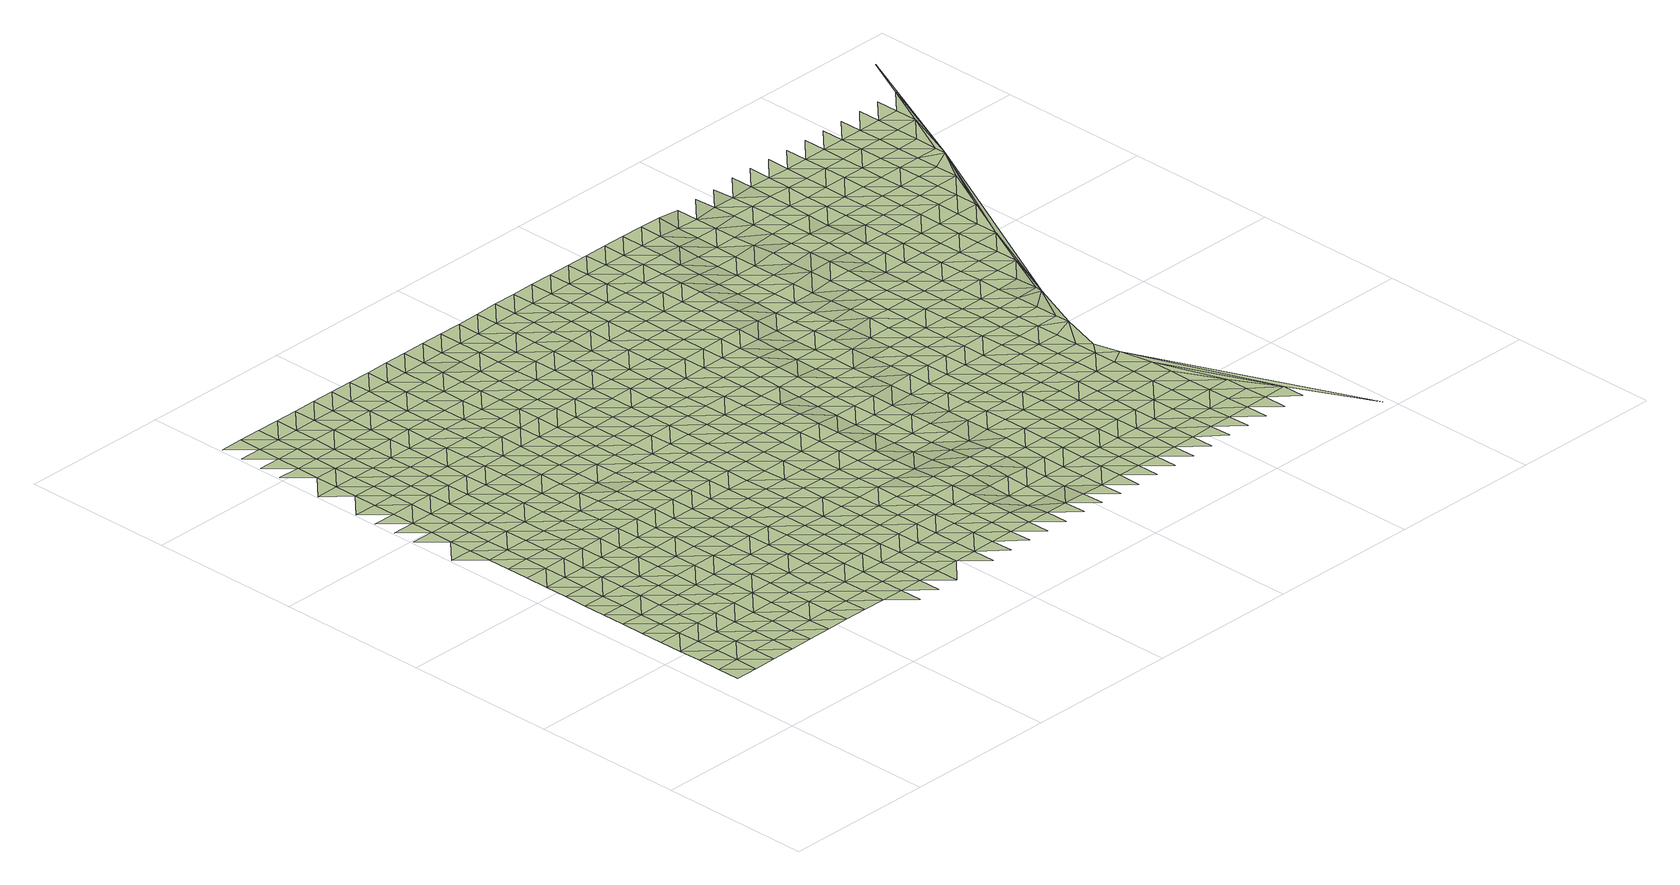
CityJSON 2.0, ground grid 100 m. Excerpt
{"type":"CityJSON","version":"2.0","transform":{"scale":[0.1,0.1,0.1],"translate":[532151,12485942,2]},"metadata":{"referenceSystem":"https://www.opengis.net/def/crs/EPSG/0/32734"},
"CityObjects":{
"terrain1":{"type":"TINRelief","geometry":[{"type":"CompositeSurface","lod":"1","boundaries":[[[0,1,2]],[[3,2,4]],[[4,2,1]],[[5,6,3]],[[4,5,3]],[[6,7,8]],[[9,4,1]],[[5,10,6]],[[8,7,11]],[[6,10,7]],[[5,4,12]],[[4,9,13]],[[14,11,15]],[[10,5,12]],[[15,11,7]],[[4,13,12]],[[16,14,17]],[[17,14,15]],[[7,10,18]],[[19,13,9]],[[12,20,10]],[[21,16,22]],[[7,18,15]],[[22,16,17]],[[10,20,18]],[[12,13,23]],[[24,21,25]],[[19,23,13]],[[17,15,26]],[[25,21,22]],[[27,20,12]],[[15,18,26]],[[28,29,24]],[[23,27,12]],[[25,28,24]],[[22,17,30]],[[26,31,17]],[[18,20,32]],[[19,33,23]],[[27,34,20]],[[29,35,36]],[[30,25,22]],[[28,37,29]],[[30,17,31]],[[18,32,26]],[[20,34,32]],[[36,35,38]],[[27,23,39]],[[40,41,42]],[[29,37,35]],[[23,33,39]],[[28,25,43]],[[31,26,44]],[[40,42,45]],[[25,30,46]],[[41,38,47]],[[34,27,48]],[[32,44,26]],[[37,28,43]],[[47,38,35]],[[25,46,43]],[[39,48,27]],[[31,49,30]],[[42,41,50]],[[51,45,52]],[[44,49,31]],[[32,34,53]],[[33,54,39]],[[50,41,47]],[[34,48,55]],[[35,37,56]],[[46,30,57]],[[43,58,37]],[[42,59,45]],[[32,53,44]],[[52,60,61]],[[49,57,30]],[[34,55,53]],[[35,56,47]],[[48,39,62]],[[59,42,50]],[[37,58,56]],[[46,63,43]],[[62,39,54]],[[45,64,52]],[[49,44,65]],[[66,67,60]],[[57,63,46]],[[50,47,68]],[[55,48,69]],[[59,64,45]],[[44,53,65]],[[58,43,70]],[[47,56,68]],[[69,48,62]],[[60,52,71]],[[57,49,72]],[[73,66,74]],[[63,70,43]],[[64,71,52]],[[65,72,49]],[[75,59,50]],[[76,53,55]],[[62,54,77]],[[73,74,78]],[[68,79,50]],[[55,69,80]],[[58,81,56]],[[82,63,57]],[[70,83,58]],[[66,60,84]],[[59,75,64]],[[53,76,65]],[[71,85,60]],[[75,50,79]],[[82,57,72]],[[55,80,76]],[[56,81,68]],[[58,83,81]],[[74,66,84]],[[69,62,86]],[[78,87,88]],[[85,84,60]],[[77,89,62]],[[71,64,90]],[[70,63,91]],[[72,65,92]],[[63,82,93]],[[79,68,94]],[[86,80,69]],[[88,87,95]],[[64,75,90]],[[76,92,65]],[[62,89,86]],[[74,96,78]],[[83,70,91]],[[94,68,81]],[[63,93,91]],[[85,71,97]],[[84,96,74]],[[79,98,75]],[[82,72,99]],[[76,80,100]],[[90,97,71]],[[92,101,72]],[[87,78,102]],[[89,77,103]],[[104,95,105]],[[98,79,94]],[[80,86,100]],[[81,83,106]],[[93,82,99]],[[96,102,78]],[[91,107,83]],[[99,72,101]],[[108,84,85]],[[75,109,90]],[[85,97,110]],[[81,106,94]],[[92,76,111]],[[89,112,86]],[[105,113,114]],[[109,75,98]],[[83,107,106]],[[76,100,115]],[[95,87,116]],[[84,108,96]],[[93,117,91]],[[102,118,87]],[[108,85,110]],[[103,112,89]],[[97,90,119]],[[101,92,111]],[[99,117,93]],[[76,115,111]],[[95,116,105]],[[98,94,120]],[[86,121,100]],[[113,122,123]],[[87,118,116]],[[119,90,109]],[[102,96,124]],[[107,91,125]],[[94,106,120]],[[112,121,86]],[[126,110,97]],[[96,108,124]],[[117,125,91]],[[105,127,113]],[[109,98,128]],[[99,101,129]],[[115,100,130]],[[122,131,132]],[[97,119,126]],[[111,133,101]],[[118,102,134]],[[103,135,112]],[[127,105,116]],[[120,128,98]],[[121,130,100]],[[107,136,106]],[[117,99,129]],[[124,134,102]],[[125,137,107]],[[129,101,133]],[[122,113,138]],[[108,110,139]],[[115,140,111]],[[110,126,141]],[[116,118,142]],[[119,109,143]],[[106,136,120]],[[121,112,144]],[[113,127,138]],[[109,128,145]],[[107,137,136]],[[130,140,115]],[[108,139,124]],[[118,134,142]],[[139,110,141]],[[112,135,144]],[[131,122,146]],[[119,143,126]],[[125,117,147]],[[133,111,148]],[[109,145,143]],[[129,149,117]],[[150,127,116]],[[128,120,151]],[[130,121,152]],[[138,146,122]],[[140,148,111]],[[134,124,153]],[[137,125,147]],[[142,150,116]],[[151,120,136]],[[117,149,147]],[[144,152,121]],[[126,154,141]],[[133,155,129]],[[153,124,139]],[[138,127,156]],[[128,157,145]],[[158,140,130]],[[159,131,146]],[[126,143,154]],[[148,155,133]],[[134,160,142]],[[135,161,144]],[[150,156,127]],[[157,128,151]],[[158,130,152]],[[136,137,162]],[[149,129,163]],[[160,134,153]],[[147,164,137]],[[165,161,135]],[[166,146,138]],[[167,139,141]],[[145,168,143]],[[154,169,141]],[[155,163,129]],[[150,142,170]],[[136,162,151]],[[148,140,171]],[[152,144,172]],[[156,166,138]],[[168,145,157]],[[137,164,162]],[[140,158,173]],[[139,167,153]],[[149,174,147]],[[160,170,142]],[[167,141,169]],[[161,172,144]],[[143,175,154]],[[155,148,171]],[[163,174,149]],[[140,173,171]],[[159,146,176]],[[177,156,150]],[[151,178,157]],[[166,179,146]],[[168,175,143]],[[160,153,180]],[[164,147,181]],[[158,152,182]],[[177,150,170]],[[151,162,178]],[[172,183,152]],[[169,154,184]],[[176,146,179]],[[180,153,167]],[[174,181,147]],[[163,155,185]],[[173,158,182]],[[175,184,154]],[[171,186,155]],[[183,182,152]],[[166,156,187]],[[188,170,160]],[[168,157,189]],[[172,161,190]],[[156,177,191]],[[178,192,157]],[[162,164,193]],[[163,185,174]],[[180,188,160]],[[181,194,164]],[[155,186,185]],[[161,195,190]],[[179,166,187]],[[167,169,196]],[[175,168,189]],[[173,197,171]],[[156,191,187]],[[184,198,169]],[[189,157,192]],[[162,193,178]],[[183,172,199]],[[164,194,193]],[[182,197,173]],[[177,170,200]],[[196,180,167]],[[181,174,201]],[[188,202,170]],[[196,169,198]],[[190,199,172]],[[186,171,203]],[[174,185,201]],[[176,179,204]],[[191,177,200]],[[184,175,205]],[[192,178,206]],[[187,207,179]],[[200,170,202]],[[189,208,175]],[[197,203,171]],[[194,181,209]],[[210,182,183]],[[206,178,193]],[[183,199,211]],[[188,180,212]],[[198,184,205]],[[204,179,207]],[[180,196,213]],[[175,208,205]],[[201,209,181]],[[191,214,187]],[[192,215,189]],[[185,186,216]],[[182,210,197]],[[203,217,186]],[[210,183,211]],[[202,188,212]],[[199,190,218]],[[200,214,191]],[[180,213,212]],[[215,192,206]],[[196,198,219]],[[193,194,220]],[[185,216,201]],[[194,209,221]],[[186,217,216]],[[218,190,222]],[[207,187,223]],[[208,189,224]],[[203,197,225]],[[205,219,198]],[[193,220,206]],[[226,211,199]],[[214,223,187]],[[224,189,215]],[[194,221,220]],[[197,210,225]],[[200,202,227]],[[228,213,196]],[[209,201,229]],[[212,230,202]],[[199,218,226]],[[208,231,205]],[[217,203,232]],[[196,219,228]],[[229,201,216]],[[233,204,207]],[[214,200,227]],[[215,206,234]],[[223,235,207]],[[227,202,230]],[[231,208,224]],[[225,232,203]],[[212,213,236]],[[221,209,237]],[[210,211,238]],[[206,220,234]],[[211,226,239]],[[219,205,240]],[[241,216,217]],[[218,222,242]],[[233,207,235]],[[228,236,213]],[[237,209,229]],[[224,215,243]],[[210,238,225]],[[205,231,240]],[[217,232,241]],[[238,211,239]],[[223,214,244]],[[245,230,212]],[[218,242,226]],[[227,246,214]],[[234,243,215]],[[228,219,247]],[[221,248,220]],[[229,216,249]],[[236,245,212]],[[221,237,250]],[[235,223,244]],[[232,225,251]],[[214,246,244]],[[247,219,240]],[[241,249,216]],[[227,230,252]],[[231,224,253]],[[220,248,234]],[[226,254,239]],[[224,243,255]],[[221,250,248]],[[251,225,238]],[[237,229,256]],[[245,252,230]],[[226,242,254]],[[236,228,257]],[[231,253,240]],[[232,258,241]],[[228,247,259]],[[224,255,253]],[[229,249,256]],[[233,235,260]],[[261,246,227]],[[243,234,262]],[[244,263,235]],[[258,232,251]],[[236,257,245]],[[237,264,250]],[[265,238,239]],[[252,261,227]],[[228,259,257]],[[262,234,248]],[[254,266,239]],[[247,240,267]],[[249,241,268]],[[263,260,235]],[[264,237,256]],[[244,246,269]],[[255,243,270]],[[238,265,251]],[[240,253,267]],[[268,241,258]],[[265,239,266]],[[252,245,271]],[[242,272,254]],[[261,269,246]],[[270,243,262]],[[247,273,259]],[[248,250,274]],[[249,275,256]],[[245,257,271]],[[264,276,250]],[[277,272,242]],[[278,263,244]],[[255,279,253]],[[258,251,280]],[[273,247,267]],[[275,249,268]],[[261,252,281]],[[248,274,262]],[[266,254,282]],[[269,278,244]],[[279,255,270]],[[250,276,274]],[[251,265,280]],[[283,264,256]],[[271,281,252]],[[272,282,254]],[[259,284,257]],[[253,285,267]],[[268,258,286]],[[273,287,259]],[[256,275,283]],[[288,260,263]],[[289,269,261]],[[270,262,290]],[[278,291,263]],[[285,253,279]],[[280,286,258]],[[257,284,271]],[[276,264,292]],[[265,266,293]],[[289,261,281]],[[259,287,284]],[[262,274,290]],[[282,294,266]],[[295,273,267]],[[288,263,291]],[[264,283,292]],[[279,270,296]],[[275,268,297]],[[265,293,280]],[[295,267,285]],[[268,286,298]],[[293,266,294]],[[278,269,299]],[[281,271,300]],[[269,289,301]],[[290,296,270]],[[287,273,302]],[[303,274,276]],[[275,297,283]],[[282,272,304]],[[284,300,271]],[[292,305,276]],[[268,298,297]],[[306,307,272]],[[291,278,299]],[[308,285,279]],[[286,280,309]],[[269,301,299]],[[273,295,302]],[[274,303,290]],[[294,282,304]],[[279,296,308]],[[276,305,303]],[[309,280,293]],[[272,307,304]],[[289,281,310]],[[292,283,311]],[[300,312,281]],[[284,287,313]],[[314,295,285]],[[286,315,298]],[[302,316,287]],[[311,283,297]],[[288,291,317]],[[301,289,310]],[[296,290,318]],[[299,319,291]],[[310,281,312]],[[308,314,285]],[[315,286,309]],[[320,305,292]],[[321,293,294]],[[287,316,313]],[[318,290,303]],[[304,322,294]],[[300,284,323]],[[302,295,324]],[[298,325,297]],[[317,291,319]],[[311,320,292]],[[301,326,299]],[[296,327,308]],[[293,321,309]],[[314,324,295]],[[325,298,315]],[[321,294,322]],[[312,300,323]],[[303,305,328]],[[307,329,304]],[[310,326,301]],[[284,313,323]],[[296,318,327]],[[330,316,302]],[[331,311,297]],[[305,320,328]],[[329,307,332]],[[319,299,333]],[[309,334,315]],[[324,330,302]],[[331,297,325]],[[314,308,335]],[[303,336,318]],[[322,304,337]],[[326,333,299]],[[327,338,308]],[[309,321,334]],[[310,312,339]],[[320,311,340]],[[323,341,312]],[[303,328,336]],[[337,304,329]],[[313,316,342]],[[314,335,324]],[[330,343,316]],[[308,338,335]],[[311,331,340]],[[344,317,319]],[[326,310,339]],[[327,318,345]],[[325,315,346]],[[322,347,321]],[[333,348,319]],[[339,312,341]],[[334,349,315]],[[313,342,323]],[[316,343,342]],[[345,318,336]],[[347,322,337]],[[330,324,350]],[[328,320,351]],[[331,325,346]],[[344,319,348]],[[340,352,320]],[[346,315,349]],[[353,338,327]],[[321,354,334]],[[324,335,350]],[[333,326,355]],[[356,341,323]],[[336,328,351]],[[337,329,357]],[[339,358,326]],[[345,353,327]],[[351,320,352]],[[354,321,347]],[[343,330,359]],[[331,360,340]],[[356,323,342]],[[329,361,357]],[[348,333,355]],[[349,334,362]],[[326,358,355]],[[350,359,330]],[[346,360,331]],[[341,363,339]],[[335,338,364]],[[336,365,345]],[[366,347,337]],[[353,367,338]],[[362,334,354]],[[368,352,340]],[[356,363,341]],[[365,336,351]],[[357,366,337]],[[369,342,343]],[[335,364,350]],[[349,370,346]],[[343,359,371]],[[338,367,364]],[[368,340,360]],[[344,348,372]],[[373,358,339]],[[353,345,374]],[[347,375,354]],[[355,376,348]],[[349,362,370]],[[369,356,342]],[[352,377,351]],[[363,373,339]],[[343,371,369]],[[345,365,374]],[[366,375,347]],[[359,350,378]],[[360,346,379]],[[372,348,376]],[[368,377,352]],[[355,358,380]],[[367,353,381]],[[378,350,364]],[[379,346,370]],[[363,356,382]],[[383,365,351]],[[362,354,384]],[[357,385,366]],[[373,380,358]],[[374,381,353]],[[375,386,354]],[[371,359,387]],[[388,368,360]],[[382,356,369]],[[377,383,351]],[[385,357,389]],[[390,376,355]],[[391,364,367]],[[362,384,370]],[[387,359,378]],[[388,360,379]],[[354,386,384]],[[373,363,392]],[[374,365,393]],[[375,366,394]],[[380,390,355]],[[367,381,391]],[[395,369,371]],[[382,392,363]],[[383,393,365]],[[366,385,394]],[[378,364,396]],[[377,368,397]],[[379,370,398]],[[395,371,387]],[[388,399,368]],[[400,372,376]],[[401,380,373]],[[402,381,374]],[[386,375,403]],[[390,404,376]],[[391,396,364]],[[370,384,398]],[[405,382,369]],[[383,377,397]],[[401,373,392]],[[393,402,374]],[[368,399,397]],[[394,403,375]],[[387,378,406]],[[388,379,407]],[[400,376,404]],[[405,369,395]],[[391,381,408]],[[386,409,384]],[[378,396,406]],[[398,407,379]],[[390,380,410]],[[411,392,382]],[[394,385,412]],[[380,401,413]],[[402,408,381]],[[409,386,403]],[[393,383,414]],[[399,388,415]],[[405,411,382]],[[397,416,383]],[[417,412,385]],[[404,390,410]],[[395,387,418]],[[419,396,391]],[[384,420,398]],[[380,413,410]],[[406,421,387]],[[415,388,407]],[[393,414,402]],[[422,403,394]],[[408,419,391]],[[383,416,414]],[[409,420,384]],[[401,392,423]],[[418,405,395]],[[397,399,424]],[[411,425,392]],[[418,387,421]],[[412,422,394]],[[406,396,426]],[[407,398,427]],[[424,399,415]],[[400,404,428]],[[413,401,423]],[[408,402,429]],[[410,430,404]],[[423,392,425]],[[419,426,396]],[[420,427,398]],[[431,416,397]],[[432,409,403]],[[402,414,429]],[[422,433,403]],[[411,405,434]],[[435,421,406]],[[428,404,430]],[[405,418,436]],[[424,431,397]],[[413,437,410]],[[419,408,438]],[[415,407,439]],[[409,432,420]],[[426,435,406]],[[427,440,407]],[[432,403,433]],[[425,411,434]],[[423,437,413]],[[405,436,434]],[[429,438,408]],[[418,421,441]],[[416,442,414]],[[439,424,415]],[[422,412,443]],[[431,444,416]],[[439,407,440]],[[412,445,446]],[[430,410,447]],[[427,420,448]],[[435,441,421]],[[426,419,449]],[[414,442,429]],[[433,422,443]],[[437,447,410]],[[419,438,450]],[[416,444,442]],[[420,432,448]],[[412,446,443]],[[423,425,451]],[[452,436,418]],[[434,453,425]],[[426,449,435]],[[431,424,454]],[[440,427,455]],[[441,452,418]],[[419,450,449]],[[424,439,456]],[[457,428,430]],[[437,423,451]],[[438,429,458]],[[447,459,430]],[[451,425,453]],[[448,455,427]],[[434,436,460]],[[444,431,454]],[[432,433,461]],[[458,429,442]],[[424,456,454]],[[443,462,433]],[[441,435,463]],[[439,440,464]],[[457,430,459]],[[452,460,436]],[[450,438,465]],[[432,461,448]],[[435,449,463]],[[440,455,464]],[[461,433,462]],[[447,437,466]],[[467,453,434]],[[446,468,443]],[[451,469,437]],[[465,438,458]],[[452,441,470]],[[442,444,471]],[[472,456,439]],[[460,467,434]],[[454,473,444]],[[474,468,446]],[[459,447,466]],[[450,475,449]],[[455,448,476]],[[437,469,466]],[[463,470,441]],[[464,472,439]],[[451,453,477]],[[442,471,458]],[[462,443,478]],[[475,450,465]],[[444,473,471]],[[476,448,461]],[[479,460,452]],[[454,456,480]],[[467,477,453]],[[468,478,443]],[[449,481,463]],[[455,482,464]],[[479,452,470]],[[472,480,456]],[[457,459,483]],[[484,469,451]],[[465,458,485]],[[466,486,459]],[[475,481,449]],[[482,455,476]],[[487,473,454]],[[488,461,462]],[[477,484,451]],[[458,471,485]],[[478,489,462]],[[467,460,490]],[[470,463,491]],[[472,464,492]],[[486,483,459]],[[460,479,493]],[[480,487,454]],[[466,469,494]],[[461,488,476]],[[481,491,463]],[[482,492,464]],[[488,462,489]],[[477,467,490]],[[495,475,465]],[[484,494,469]],[[460,493,490]],[[485,496,465]],[[473,497,471]],[[498,480,472]],[[478,468,499]],[[487,500,473]],[[501,502,468]],[[503,486,466]],[[479,470,504]],[[475,495,481]],[[482,476,505]],[[491,506,470]],[[495,465,496]],[[498,472,492]],[[471,497,485]],[[489,478,499]],[[494,503,466]],[[473,500,497]],[[505,476,488]],[[468,502,499]],[[484,477,507]],[[493,479,504]],[[490,508,477]],[[506,504,470]],[[491,481,509]],[[487,480,510]],[[511,492,482]],[[480,498,512]],[[513,483,486]],[[484,507,494]],[[496,485,514]],[[503,515,486]],[[477,508,507]],[[481,495,509]],[[505,511,482]],[[493,516,490]],[[500,487,510]],[[488,489,517]],[[514,485,497]],[[480,512,510]],[[499,518,489]],[[506,491,519]],[[513,486,515]],[[504,516,493]],[[503,494,520]],[[496,521,495]],[[498,492,522]],[[517,505,488]],[[509,519,491]],[[511,523,492]],[[517,489,518]],[[508,490,524]],[[502,525,499]],[[494,507,520]],[[521,496,514]],[[497,500,526]],[[512,498,522]],[[516,524,490]],[[510,527,500]],[[522,492,523]],[[528,525,502]],[[515,503,529]],[[530,504,506]],[[495,531,509]],[[506,519,532]],[[497,526,514]],[[511,505,533]],[[518,499,534]],[[520,529,503]],[[531,495,521]],[[500,527,526]],[[505,517,535]],[[536,507,508]],[[504,530,516]],[[512,537,510]],[[524,538,508]],[[530,506,532]],[[525,534,499]],[[519,509,539]],[[523,511,533]],[[522,537,512]],[[505,535,533]],[[513,515,540]],[[507,536,520]],[[521,514,541]],[[518,542,517]],[[515,529,543]],[[508,538,536]],[[539,509,531]],[[524,516,544]],[[527,510,545]],[[514,526,541]],[[534,542,518]],[[546,532,519]],[[540,515,543]],[[516,530,544]],[[537,545,510]],[[529,520,547]],[[531,521,548]],[[522,523,549]],[[535,517,550]],[[519,539,546]],[[533,551,523]],[[538,524,552]],[[534,525,553]],[[547,520,536]],[[541,548,521]],[[542,550,517]],[[527,554,526]],[[537,522,549]],[[544,552,524]],[[545,555,527]],[[549,523,551]],[[525,556,553]],[[529,557,543]],[[530,532,558]],[[535,559,533]],[[532,546,560]],[[561,536,538]],[[539,531,562]],[[526,554,541]],[[542,534,563]],[[529,547,557]],[[531,548,564]],[[527,555,554]],[[550,559,535]],[[530,558,544]],[[538,552,561]],[[558,532,560]],[[553,563,534]],[[539,562,546]],[[545,537,565]],[[551,533,566]],[[531,564,562]],[[549,567,537]],[[568,540,543]],[[536,569,547]],[[548,541,570]],[[557,571,543]],[[559,566,533]],[[552,544,572]],[[555,545,565]],[[550,542,573]],[[536,561,569]],[[570,541,554]],[[537,567,565]],[[542,563,574]],[[546,575,560]],[[551,576,549]],[[568,543,571]],[[572,544,558]],[[557,547,577]],[[548,578,564]],[[550,573,559]],[[546,562,575]],[[566,576,551]],[[542,574,573]],[[552,579,561]],[[563,553,580]],[[577,547,569]],[[578,548,570]],[[554,555,581]],[[567,549,582]],[[579,552,572]],[[565,583,555]],[[580,553,584]],[[585,571,557]],[[586,558,560]],[[564,587,562]],[[566,559,588]],[[575,589,560]],[[576,582,549]],[[569,561,590]],[[554,581,570]],[[563,591,574]],[[577,585,557]],[[587,564,578]],[[555,583,581]],[[559,573,588]],[[558,586,572]],[[567,592,565]],[[590,561,579]],[[586,560,589]],[[563,580,591]],[[562,593,575]],[[576,566,594]],[[582,592,567]],[[568,571,595]],[[577,569,596]],[[570,597,578]],[[585,598,571]],[[587,593,562]],[[588,594,566]],[[579,572,599]],[[583,565,600]],[[574,601,573]],[[596,569,590]],[[570,581,597]],[[591,602,574]],[[589,575,603]],[[595,571,598]],[[572,586,599]],[[592,600,565]],[[582,576,604]],[[573,601,588]],[[593,603,575]],[[576,594,605]],[[574,602,601]],[[585,577,606]],[[590,579,607]],[[587,578,608]],[[591,580,609]],[[577,596,610]],[[597,611,578]],[[581,583,612]],[[582,604,592]],[[599,607,579]],[[600,613,583]],[[576,605,604]],[[614,609,580]],[[598,585,606]],[[586,589,615]],[[593,587,608]],[[594,588,616]],[[577,610,606]],[[603,617,589]],[[608,578,611]],[[581,612,597]],[[618,602,591]],[[583,613,612]],[[616,588,601]],[[596,590,619]],[[586,615,599]],[[600,592,620]],[[590,607,621]],[[615,589,617]],[[609,618,591]],[[605,594,622]],[[592,604,620]],[[623,595,598]],[[610,596,619]],[[603,593,624]],[[611,597,625]],[[606,626,598]],[[590,621,619]],[[608,627,593]],[[622,594,616]],[[607,599,628]],[[613,600,629]],[[601,602,630]],[[625,597,612]],[[618,631,602]],[[617,603,624]],[[605,632,604]],[[623,598,626]],[[628,599,615]],[[593,627,624]],[[620,629,600]],[[610,633,606]],[[611,634,608]],[[601,630,616]],[[632,605,622]],[[602,631,630]],[[607,635,621]],[[618,609,636]],[[619,633,610]],[[634,611,625]],[[612,613,637]],[[604,638,620]],[[635,607,628]],[[613,629,639]],[[609,640,636]],[[626,606,641]],[[642,615,617]],[[627,608,643]],[[622,616,644]],[[624,645,617]],[[638,604,632]],[[612,637,625]],[[631,618,646]],[[633,641,606]],[[643,608,634]],[[613,639,637]],[[616,630,644]],[[619,621,647]],[[615,642,628]],[[629,620,648]],[[621,635,649]],[[642,617,645]],[[636,646,618]],[[627,650,624]],[[648,620,638]],[[623,626,651]],[[633,619,647]],[[634,625,652]],[[632,622,653]],[[641,654,626]],[[621,649,647]],[[650,627,643]],[[644,655,622]],[[628,656,635]],[[629,657,639]],[[658,630,631]],[[625,637,652]],[[631,646,659]],[[645,624,660]],[[638,632,653]],[[651,626,654]],[[628,642,656]],[[629,648,657]],[[653,622,655]],[[643,634,661]],[[630,658,644]],[[660,624,650]],[[631,659,658]],[[641,633,662]],[[635,663,649]],[[646,636,664]],[[647,665,633]],[[652,661,634]],[[645,666,642]],[[639,667,637]],[[638,668,648]],[[663,635,656]],[[657,669,639]],[[664,636,670]],[[654,641,662]],[[655,644,671]],[[633,665,662]],[[666,645,660]],[[653,668,638]],[[647,649,672]],[[650,643,673]],[[637,667,652]],[[646,674,659]],[[643,661,675]],[[639,669,667]],[[671,644,658]],[[642,676,656]],[[657,648,677]],[[663,672,649]],[[674,646,664]],[[650,673,660]],[[655,678,653]],[[676,642,666]],[[643,675,673]],[[677,648,668]],[[651,654,679]],[[680,665,647]],[[661,652,681]],[[659,682,658]],[[662,683,654]],[[678,655,671]],[[663,656,684]],[[685,669,657]],[[672,680,647]],[[681,652,667]],[[682,659,674]],[[666,660,686]],[[668,653,687]],[[679,654,683]],[[684,656,676]],[[677,685,657]],[[662,665,688]],[[675,661,689]],[[660,673,686]],[[687,653,678]],[[672,663,690]],[[671,658,691]],[[664,692,674]],[[680,688,665]],[[689,661,681]],[[658,682,693]],[[676,666,694]],[[667,669,695]],[[677,668,696]],[[690,663,684]],[[685,697,669]],[[664,698,692]],[[699,683,662]],[[675,700,673]],[[678,671,691]],[[686,694,666]],[[696,668,687]],[[658,693,691]],[[680,672,701]],[[667,695,681]],[[688,699,662]],[[700,675,689]],[[669,697,695]],[[685,677,702]],[[682,674,703]],[[690,701,672]],[[692,704,674]],[[684,676,705]],[[673,706,686]],[[678,707,687]],[[676,694,708]],[[702,677,696]],[[709,679,683]],[[710,688,680]],[[689,681,711]],[[693,682,703]],[[699,712,683]],[[706,673,700]],[[707,678,691]],[[703,674,704]],[[690,684,705]],[[697,685,713]],[[710,680,701]],[[676,708,705]],[[681,695,711]],[[694,686,714]],[[709,683,712]],[[702,713,685]],[[696,687,715]],[[693,716,691]],[[714,686,706]],[[707,717,687]],[[699,688,718]],[[719,701,690]],[[720,700,689]],[[721,695,697]],[[722,704,692]],[[688,710,723]],[[711,724,689]],[[716,693,703]],[[694,725,708]],[[702,696,715]],[[690,705,719]],[[721,697,713]],[[687,717,715]],[[726,722,692]],[[712,699,718]],[[700,720,706]],[[727,707,691]],[[688,723,718]],[[694,714,725]],[[720,689,724]],[[695,728,711]],[[704,729,703]],[[727,691,716]],[[710,701,730]],[[731,713,702]],[[719,732,701]],[[728,695,721]],[[722,729,704]],[[708,733,705]],[[714,706,734]],[[717,707,735]],[[725,736,708]],[[702,715,731]],[[709,712,737]],[[723,710,730]],[[724,711,738]],[[716,703,739]],[[718,740,712]],[[730,701,732]],[[720,734,706]],[[707,727,735]],[[733,719,705]],[[708,736,733]],[[738,711,728]],[[729,739,703]],[[717,741,715]],[[725,714,742]],[[743,721,713]],[[716,739,727]],[[737,712,740]],[[731,744,713]],[[735,741,717]],[[723,745,718]],[[724,746,720]],[[734,742,714]],[[731,715,747]],[[748,732,719]],[[721,743,728]],[[739,735,727]],[[729,722,749]],[[730,745,723]],[[746,724,738]],[[743,713,744]],[[747,715,741]],[[750,736,725]],[[748,719,733]],[[751,749,722]],[[740,718,752]],[[753,734,720]],[[749,739,729]],[[742,750,725]],[[739,749,735]],[[749,741,735]],[[738,728,754]],[[745,752,718]],[[753,720,746]],[[730,732,755]],[[732,748,756]],[[728,743,754]],[[733,736,757]],[[734,758,742]],[[750,759,736]],[[731,747,760]],[[744,731,760]],[[741,749,761]],[[762,737,740]],[[745,730,755]],[[763,746,738]],[[752,764,740]],[[755,732,756]],[[734,753,758]],[[736,759,757]],[[754,763,738]],[[743,744,760]],[[748,733,765]],[[750,742,766]],[[762,740,764]],[[746,767,753]],[[742,758,766]],[[752,745,768]],[[765,756,748]],[[743,769,754]],[[755,770,745]],[[765,733,757]],[[763,767,746]],[[759,750,771]],[[743,760,769]],[[764,752,768]],[[753,772,758]],[[745,770,768]],[[766,771,750]],[[755,756,773]],[[774,763,754]],[[753,767,772]],[[757,759,775]],[[756,765,773]],[[774,754,769]],[[758,776,766]],[[775,759,771]],[[762,764,777]],[[778,770,755]],[[767,763,779]],[[768,780,764]],[[772,776,758]],[[757,781,765]],[[773,778,755]],[[763,774,779]],[[771,766,782]],[[777,764,780]],[[781,757,775]],[[768,770,783]],[[776,782,766]],[[784,769,760]],[[765,785,773]],[[772,767,786]],[[778,783,770]],[[779,787,767]],[[785,765,781]],[[784,774,769]],[[788,780,768]],[[789,775,771]],[[776,772,786]],[[782,790,771]],[[786,767,787]],[[778,773,791]],[[783,788,768]],[[774,784,779]],[[775,789,781]],[[785,791,773]],[[789,771,790]],[[792,783,778]],[[782,776,793]],[[794,787,779]],[[788,795,780]],[[786,796,776]],[[785,781,797]],[[792,778,791]],[[779,784,794]],[[790,782,793]],[[798,780,795]],[[797,781,789]],[[776,796,793]],[[787,799,786]],[[788,783,800]],[[801,791,785]],[[783,792,802]],[[794,799,787]],[[797,801,785]],[[795,788,800]],[[789,790,803]],[[804,796,786]],[[783,802,800]],[[793,805,790]],[[799,804,786]],[[792,791,806]],[[803,797,789]],[[801,807,791]],[[803,790,805]],[[793,796,808]],[[802,792,806]],[[800,809,795]],[[806,791,807]],[[804,808,796]],[[794,784,810]],[[801,797,811]],[[812,805,793]],[[794,810,799]],[[813,795,809]],[[797,803,814]],[[802,815,800]],[[808,812,793]],[[807,801,811]],[[799,810,804]],[[806,815,802]],[[797,814,811]],[[805,816,803]],[[809,800,817]],[[808,804,810]],[[812,816,805]],[[815,817,800]],[[806,807,818]],[[819,814,803]],[[811,820,807]],[[821,812,808]],[[816,819,803]],[[815,806,818]],[[817,822,809]],[[818,807,820]],[[821,808,810]],[[811,814,823]],[[824,810,784]],[[825,809,822]],[[819,823,814]],[[816,812,826]],[[812,821,827]],[[817,815,828]],[[829,820,811]],[[818,830,815]],[[819,816,826]],[[823,829,811]],[[812,827,826]],[[822,817,828]],[[815,830,828]],[[818,820,831]],[[810,824,821]],[[829,831,820]],[[823,819,832]],[[826,833,819]],[[834,830,818]],[[827,821,824]],[[828,835,822]],[[823,832,829]],[[831,834,818]],[[819,833,832]],[[827,824,826]],[[835,836,822]],[[828,830,837]],[[831,829,838]],[[834,837,830]],[[833,826,839]],[[829,832,838]],[[840,835,828]],[[824,839,826]],[[834,831,841]],[[837,840,828]],[[838,841,831]],[[833,842,832]],[[839,843,833]],[[840,844,835]],[[834,845,837]],[[832,842,838]],[[834,841,846]],[[833,843,842]],[[784,847,824]],[[848,835,844]],[[834,846,845]],[[840,837,849]],[[841,838,850]],[[839,824,851]],[[850,838,842]],[[844,840,849]],[[843,839,851]],[[837,845,849]],[[846,841,852]],[[852,841,850]],[[842,843,853]],[[845,846,854]],[[849,855,844]],[[842,853,850]],[[854,846,852]],[[843,851,853]],[[856,844,855]],[[849,845,857]],[[852,850,858]],[[857,845,854]],[[850,853,858]],[[859,855,849]],[[857,859,849]],[[854,852,860]],[[858,861,852]],[[851,824,847]],[[860,857,854]],[[851,862,853]],[[859,863,855]],[[860,852,861]],[[858,853,862]],[[864,855,863]],[[859,857,865]],[[861,858,862]],[[857,860,866]],[[863,859,865]],[[857,866,865]],[[861,867,860]],[[862,867,861]],[[851,847,862]],[[866,860,868]],[[865,869,863]],[[867,868,860]],[[870,863,869]],[[866,871,865]],[[868,871,866]],[[847,867,862]],[[869,865,872]],[[871,872,865]],[[847,868,867]],[[868,873,871]],[[872,874,869]],[[873,868,847]],[[875,869,874]],[[872,871,876]],[[871,873,876]],[[874,872,877]],[[876,877,872]],[[874,877,878]],[[873,847,879]],[[876,873,879]],[[880,874,878]],[[879,877,876]],[[877,879,878]],[[879,881,878]],[[879,847,882]],[[883,878,881]],[[881,879,882]],[[882,847,884]]]}]}
},
"vertices":[
[154,572,19],[304,572,20],[154,722,20],[154,872,20],[304,722,20],[304,872,20],[154,1022,18],[304,1172,14],[154,1172,16],[454,572,21],[304,1022,17],[154,1322,14],[454,872,20],[454,722,20],[154,1472,15],[304,1322,13],[154,1622,15],[304,1472,13],[454,1172,16],[605,572,23],[454,1022,17],[154,1772,15],[304,1622,13],[605,722,21],[154,1922,15],[304,1772,14],[454,1322,13],[605,872,21],[304,1922,14],[154,2072,15],[454,1622,15],[454,1472,14],[605,1172,19],[755,572,24],[605,1022,20],[304,2222,15],[154,2222,15],[304,2072,15],[154,2372,15],[755,722,22],[4,2672,13],[154,2522,15],[154,2672,13],[454,1922,16],[605,1322,16],[154,2822,12],[454,1772,15],[304,2372,16],[755,872,22],[605,1472,16],[304,2522,15],[4,2972,13],[154,2972,13],[755,1172,20],[905,572,27],[755,1022,20],[454,2222,17],[605,1622,17],[454,2072,17],[304,2672,13],[154,3122,12],[4,3122,12],[905,722,23],[605,1772,18],[304,2822,12],[755,1322,18],[154,3272,11],[4,3272,11],[454,2372,17],[905,872,23],[605,1922,19],[304,2972,13],[755,1472,19],[4,3422,11],[154,3422,11],[454,2672,13],[905,1172,22],[1055,572,30],[154,3572,11],[454,2522,15],[905,1022,21],[605,2222,20],[755,1622,19],[605,2072,20],[304,3272,12],[304,3122,12],[1055,872,25],[154,3722,10],[4,3722,10],[1055,722,25],[454,2822,11],[755,1922,21],[905,1322,22],[755,1772,20],[605,2372,19],[154,3872,9],[304,3422,11],[454,2972,12],[605,2522,15],[905,1622,22],[1055,1022,23],[905,1472,22],[304,3572,11],[1205,572,28],[4,4022,15],[154,4022,13],[755,2222,21],[755,2072,21],[454,3272,12],[605,2672,14],[454,3122,13],[1055,1322,25],[1205,722,25],[154,4172,15],[4,4172,15],[1055,1172,24],[304,3872,9],[905,1772,22],[304,3722,10],[605,2822,12],[755,2372,22],[1205,872,25],[154,4322,16],[4,4322,16],[454,3422,12],[905,1922,23],[605,2972,12],[304,4022,12],[755,2522,16],[1055,1622,24],[1205,1022,23],[154,4472,17],[4,4472,17],[1055,1472,25],[454,3572,12],[1355,572,28],[905,2222,24],[905,2072,24],[304,4172,15],[605,3272,11],[1205,1172,26],[605,3122,12],[454,3722,9],[755,2822,12],[1355,722,27],[755,2672,14],[304,4322,15],[1055,1922,24],[1205,1322,28],[1055,1772,24],[454,3872,9],[905,2372,24],[1355,872,27],[605,3422,12],[755,2972,12],[1205,1472,28],[454,4022,11],[905,2522,18],[1355,1022,24],[304,4472,16],[605,3572,12],[1505,572,28],[1055,2222,24],[1205,1622,25],[1055,2072,24],[1505,422,28],[454,4172,15],[755,3272,11],[905,2672,14],[755,3122,12],[605,3722,9],[1355,1322,28],[1505,722,27],[1355,1172,27],[1205,1772,24],[905,2822,12],[454,4472,16],[605,3872,9],[1055,2372,24],[454,4322,15],[755,3422,12],[1205,1922,24],[1505,1022,24],[1505,872,27],[905,2972,12],[1355,1622,25],[1355,1472,28],[605,4172,14],[755,3572,12],[1055,2672,14],[1656,572,28],[605,4022,10],[1055,2522,20],[1205,2222,24],[1205,2072,24],[1656,422,29],[905,3272,11],[1505,1172,27],[905,3122,12],[1656,722,27],[755,3872,9],[1355,1772,23],[755,3722,9],[1505,1322,28],[605,4472,13],[1055,2972,12],[1205,2372,23],[605,4322,14],[1055,2822,13],[1355,1922,23],[1656,1022,25],[1656,872,27],[905,3572,11],[905,3422,11],[755,4022,10],[1205,2522,21],[1505,1622,25],[1505,1472,28],[1806,572,29],[1055,3122,12],[1355,2222,23],[1355,2072,23],[1806,422,29],[755,4172,13],[1205,2672,14],[1656,1172,26],[1806,722,28],[905,3872,9],[1055,3272,13],[1505,1772,23],[905,3722,9],[1205,2822,13],[1656,1322,28],[755,4472,15],[1355,2372,22],[755,4322,15],[1055,3422,11],[1505,1922,23],[1806,1022,25],[1806,872,28],[1205,2972,12],[1656,1472,28],[1956,572,29],[1355,2522,21],[905,4172,12],[1055,3572,11],[905,4022,10],[1205,3122,12],[1505,2222,23],[1656,1622,26],[1505,2072,23],[1806,1172,25],[1055,3722,10],[1355,2822,13],[1956,722,28],[1355,2672,16],[1656,1772,24],[1205,3422,14],[1806,1322,25],[1205,3272,13],[905,4472,15],[1055,3872,8],[1505,2372,22],[905,4322,15],[1656,1922,23],[1956,1022,26],[1956,872,28],[1355,2972,12],[1806,1472,25],[1055,4022,9],[1505,2522,21],[1205,3572,14],[2106,572,29],[1355,3122,12],[1656,2222,22],[1806,1622,25],[1656,2072,22],[2106,422,29],[1055,4172,10],[1505,2672,16],[1956,1172,26],[1205,3722,11],[2106,722,29],[1806,1772,25],[1355,3422,12],[1505,2822,13],[1956,1322,26],[1355,3272,12],[1055,4472,14],[1205,3872,9],[1656,2372,19],[1055,4322,15],[1806,1922,24],[2106,1022,27],[2106,872,29],[1505,2972,12],[1656,2522,19],[1956,1622,26],[1956,1472,26],[1205,4172,8],[1355,3572,12],[1205,4022,9],[1505,3122,12],[1806,2222,20],[2256,722,30],[1806,2072,20],[2256,422,34],[2256,572,31],[1656,2672,16],[2106,1172,28],[1355,3872,9],[1956,1772,25],[1355,3722,12],[1505,3422,12],[1656,2822,13],[2106,1322,26],[1505,3272,12],[1205,4472,15],[1806,2372,20],[1205,4322,11],[1956,1922,22],[2256,1022,28],[2256,872,30],[1505,3572,12],[1656,2972,12],[2106,1472,25],[1355,4022,9],[1806,2522,19],[1956,2072,19],[2407,572,33],[1656,3122,12],[2106,1622,25],[2407,422,36],[1355,4172,8],[2256,1172,29],[1806,2822,14],[1956,2222,19],[2407,722,32],[1806,2672,16],[1505,3872,10],[2106,1772,23],[1505,3722,12],[1656,3422,12],[1656,3272,12],[1355,4472,15],[1956,2372,19],[2256,1472,26],[2407,872,32],[1355,4322,11],[2256,1322,26],[1806,2972,12],[2106,2072,19],[2106,1922,21],[1956,2522,18],[2407,1022,30],[1505,4172,9],[1656,3572,12],[2557,572,33],[1505,4022,8],[1806,3122,12],[2256,1622,23],[2557,422,34],[2407,1172,30],[1656,3722,13],[1956,2822,14],[2106,2222,19],[2557,722,33],[1956,2672,16],[2256,1772,21],[1806,3422,12],[2407,1322,28],[1806,3272,12],[1505,4472,15],[1656,3872,12],[2106,2372,20],[2557,872,33],[1505,4322,11],[2256,1922,20],[1956,2972,13],[2407,1472,22],[1656,4022,12],[2106,2522,18],[1806,3572,12],[2256,2072,19],[2557,1172,31],[2707,572,31],[2557,1022,31],[1956,3122,12],[2407,1622,19],[2707,422,33],[1656,4172,17],[2106,2672,17],[1806,3722,14],[2256,2222,19],[2707,722,17],[1956,3272,12],[2106,2822,15],[2407,1922,19],[2557,1322,29],[2407,1772,18],[1656,4472,15],[1806,3872,12],[2256,2372,19],[2707,872,17],[1656,4322,14],[1956,3422,12],[2106,2972,13],[2557,1472,17],[2256,2522,18],[2707,1022,23],[1806,4172,15],[1956,3572,12],[2857,572,31],[1806,4022,12],[2407,2222,19],[2557,1622,15],[2407,2072,19],[2857,422,33],[2106,3272,12],[2256,2672,16],[2707,1172,32],[2106,3122,12],[2857,722,17],[1956,3872,12],[2557,1772,15],[1956,3722,13],[2256,2822,15],[2707,1322,29],[1806,4472,15],[2407,2372,19],[1806,4322,14],[2557,1922,15],[2857,1022,23],[2857,872,17],[2106,3572,12],[2256,2972,13],[2106,3422,12],[1956,4022,11],[2407,2522,18],[2707,1622,5],[2707,1472,15],[2256,3122,11],[2557,2222,16],[3007,722,19],[2557,2072,16],[3007,422,29],[3007,572,26],[1956,4172,12],[2857,1172,32],[2407,2822,15],[2407,2672,16],[2106,3872,14],[2256,3272,12],[2106,3722,12],[2707,1922,3],[2857,1322,29],[2707,1772,3],[1956,4472,15],[2557,2372,18],[1956,4322,13],[2256,3422,15],[3007,1022,20],[3007,872,19],[2407,2972,13],[2857,1472,15],[2557,2522,18],[2106,4172,16],[2256,3572,15],[3158,572,22],[2106,4022,14],[2407,3122,13],[2707,2222,3],[2857,1622,5],[2707,2072,3],[3158,422,24],[2557,2672,16],[3007,1172,28],[2256,3722,14],[3158,722,18],[2407,3272,16],[2857,1772,3],[2557,2822,16],[3007,1322,27],[2106,4472,17],[2256,3872,20],[2707,2372,3],[2106,4322,17],[2857,1922,3],[3158,1022,19],[3158,872,18],[2407,3572,17],[2557,2972,17],[3007,1472,13],[2407,3422,17],[2256,4022,20],[2707,2672,11],[2707,2522,6],[2857,2222,3],[3007,1622,9],[3308,722,21],[2857,2072,3],[3308,422,20],[3308,572,22],[2256,4172,20],[2557,3272,18],[3158,1172,25],[2557,3122,17],[2407,3872,23],[2407,3722,18],[2707,2822,15],[3007,1922,5],[3158,1322,29],[3007,1772,6],[2256,4472,22],[2857,2372,3],[2256,4322,20],[2557,3422,19],[3308,1022,22],[3308,872,21],[2707,2972,20],[2407,4022,23],[2857,2522,6],[3158,1622,23],[3158,1472,24],[2557,3572,19],[3458,572,21],[3007,2222,4],[3007,2072,4],[3458,422,23],[2407,4172,22],[2707,3272,20],[2857,2672,11],[2707,3122,20],[3308,1322,27],[3458,722,20],[3308,1172,25],[2557,3872,20],[3158,1772,20],[2557,3722,20],[2857,2822,15],[2407,4472,22],[3007,2372,2],[3458,872,20],[2407,4322,22],[2707,3422,20],[3158,1922,18],[2857,2972,20],[2557,4022,21],[3007,2522,2],[3308,1622,22],[3458,1022,20],[3308,1472,25],[2707,3572,20],[3608,572,18],[3158,2222,12],[3158,2072,12],[3608,422,20],[2557,4172,22],[2857,3272,20],[3458,1172,23],[2857,3122,20],[2707,3722,21],[3007,2822,4],[3608,722,18],[3007,2672,2],[3308,1922,20],[3458,1322,25],[3308,1772,20],[2557,4472,22],[2707,3872,20],[3158,2372,5],[2557,4322,22],[2857,3422,20],[3608,1022,17],[3608,872,18],[3007,2972,9],[3458,1472,24],[2707,4022,21],[3158,2522,3],[2857,3572,20],[3758,572,16],[3308,2222,18],[3458,1622,21],[3308,2072,18],[3758,422,18],[2707,4172,22],[3007,3272,20],[3158,2672,2],[3608,1172,20],[3007,3122,16],[2857,3722,21],[3758,722,17],[3458,1772,18],[3158,2822,2],[3608,1322,22],[2707,4472,22],[2857,3872,21],[3308,2372,15],[2707,4322,22],[3007,3422,20],[3458,1922,17],[3758,1022,16],[3758,872,17],[3158,2972,2],[3608,1622,18],[3608,1472,22],[2857,4172,21],[3007,3572,20],[3308,2672,5],[3909,572,18],[2857,4022,21],[3308,2522,11],[3458,2222,16],[3458,2072,16],[3909,422,18],[3158,3272,12],[3758,1172,18],[3158,3122,5],[3909,722,16],[3007,3872,21],[3608,1772,16],[3007,3722,21],[3758,1322,21],[2857,4472,22],[3308,2972,2],[3458,2372,17],[2857,4322,21],[3308,2822,3],[3158,3422,17],[3608,1922,15],[3909,1022,16],[3909,872,16],[3758,1472,21],[3007,4022,22],[3458,2522,17],[3158,3572,16],[4059,572,24],[3608,2222,14],[3758,1622,19],[3608,2072,14],[4059,422,27],[3007,4172,22],[3308,3272,2],[3458,2672,16],[3909,1172,17],[3308,3122,2],[4059,722,20],[3158,3872,20],[3758,1772,17],[3158,3722,20],[3458,2822,11],[3007,4472,21],[3608,2372,14],[3909,1472,21],[3007,4322,21],[3909,1322,19],[3308,3422,5],[3758,1922,16],[4059,1022,18],[4059,872,18],[3458,2972,5],[3608,2522,14],[3158,4172,21],[3308,3572,5],[4209,572,24],[3158,4022,20],[3458,3122,2],[3758,2222,15],[3909,1622,20],[3758,2072,15],[4209,422,27],[4059,1172,19],[3308,3722,7],[3608,2822,21],[4209,722,20],[3608,2672,16],[3458,3272,2],[3909,1772,20],[4059,1322,19],[3158,4472,21],[3308,3872,13],[3758,2372,13],[4209,872,18],[3158,4322,20],[3458,3422,3],[3909,1922,19],[3608,2972,19],[4059,1472,22],[3308,4022,16],[3758,2522,13],[3458,3572,2],[4209,1172,19],[4359,572,24],[4209,1022,18],[3608,3122,12],[3909,2222,17],[4059,1622,21],[3909,2072,19],[4359,422,27],[3308,4172,19],[3758,2672,12],[3458,3722,3],[4059,1772,20],[4359,872,19],[4359,722,21],[3608,3422,3],[3758,2822,16],[4209,1322,19],[3608,3272,4],[3308,4472,21],[3458,3872,2],[3909,2372,17],[3308,4322,20],[4059,1922,18],[3758,2972,20],[4209,1622,21],[4359,1022,19],[4209,1472,22],[3458,4172,12],[3608,3572,3],[3909,2672,14],[4059,2072,16],[4509,572,26],[3458,4022,5],[3909,2522,14],[3758,3122,22],[4509,422,27],[4359,1172,20],[4059,2222,15],[4509,722,24],[3608,3872,2],[4209,1772,20],[3608,3722,2],[3758,3422,19],[3909,2822,15],[4359,1322,20],[3758,3272,22],[3458,4472,19],[4059,2372,15],[4509,872,21],[3458,4322,18],[4316,1531,23],[3909,2972,16],[4209,2072,16],[4209,1922,18],[3608,4022,2],[4059,2522,12],[4275,1701,20],[3758,3572,11],[4660,572,32],[3909,3122,18],[4660,422,34],[3608,4172,3],[4059,2672,11],[4209,2222,15],[3758,3872,11],[3758,3722,25],[3909,3422,26],[4059,2822,10],[3909,3272,22],[4363,1975,20],[4888,10,59],[3608,4472,15],[4209,2372,15],[3608,4322,7],[3909,3572,25],[4059,2972,10],[4209,2522,12],[3758,4172,3],[4359,2072,18],[3758,4022,5],[4059,3122,11],[4209,2672,11],[3909,3722,21],[4359,2222,17],[4059,3272,13],[4209,2822,10],[3758,4472,2],[3909,3872,23],[4359,2372,17],[3758,4322,2],[4059,3422,17],[4209,2972,10],[3909,4022,24],[4503,2321,24],[4059,3572,21],[4359,2672,13],[4359,2522,14],[3909,4172,22],[4209,3272,13],[4209,3122,11],[4059,3722,21],[4059,3872,23],[4359,2972,10],[4509,2372,24],[3909,4322,17],[4359,2822,11],[4209,3422,17],[3909,4472,9],[4509,2522,18],[4059,4172,22],[4209,3572,21],[4059,4022,24],[4359,3272,14],[4509,2672,15],[4359,3122,11],[4209,3872,18],[4209,3722,14],[4509,2822,14],[4059,4322,17],[4660,2672,16],[4359,3572,14],[4509,2972,11],[4059,4472,9],[4359,3422,14],[4209,4022,20],[4509,3122,11],[4209,4172,22],[4359,3872,14],[4509,3272,14],[4359,3722,15],[4660,2822,14],[4209,4322,24],[4509,3422,15],[4810,2972,12],[4209,4472,24],[4660,3122,11],[4660,2972,12],[4359,4172,18],[4509,3572,15],[4359,4022,15],[4509,3722,15],[4660,3422,16],[4660,3272,14],[4509,3872,15],[4359,4322,21],[4359,4472,23],[4509,4022,15],[4660,3572,15],[4810,3122,12],[4509,4172,14],[4660,3722,16],[4810,3422,17],[4810,3272,15],[4509,4322,16],[4660,4022,16],[4660,3872,15],[5260,3799,16],[4509,4472,19],[4660,4172,16],[4810,3572,16],[4960,3272,14],[4810,3722,17],[4960,3422,16],[4810,3872,16],[4660,4322,15],[4660,4472,15],[4810,4022,16],[4960,3572,17],[4810,4172,16],[4960,3872,16],[4960,3722,17],[5110,3572,17],[4810,4322,16],[4810,4472,15],[4960,4172,16],[4960,4022,16],[5110,3722,18],[5110,3872,16],[4960,4322,17],[4960,4472,15],[5110,4022,16],[5110,4172,16],[5260,3872,16],[5110,4322,16],[5110,4472,15],[5260,4022,16],[5260,4172,17],[5260,4322,17],[5410,4172,17],[5260,4472,16],[5410,4322,17],[5560,4472,16],[5410,4472,16],[5711,4772,12]
]}
